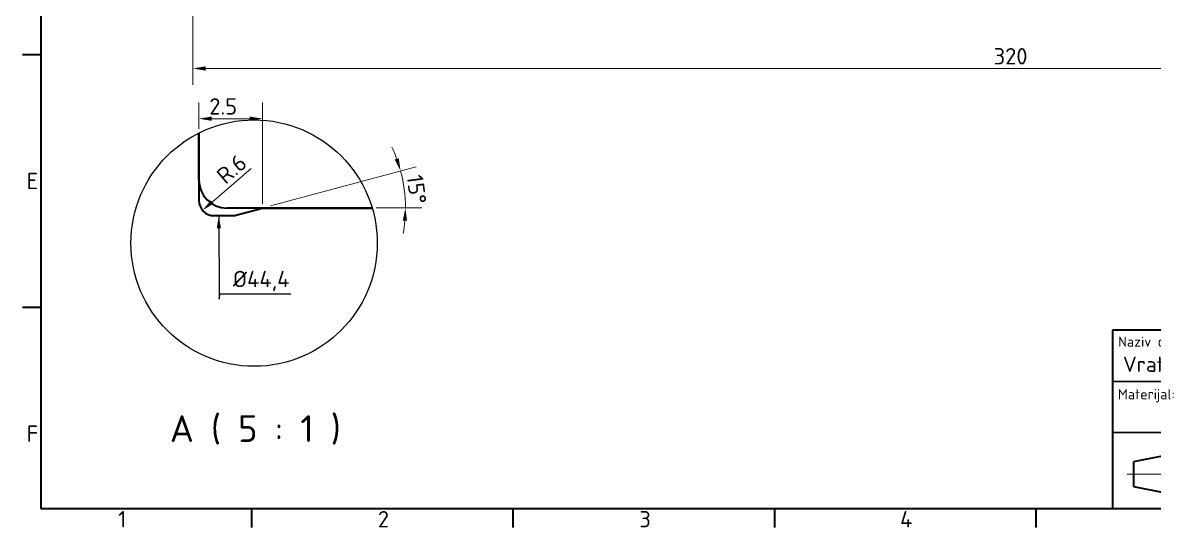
# Model space of a CAD drawing. Header units: millimetres. Extents: x 16 to 414, y 6 to 291.
# Drawn here: x 16.4 to 238.2, y 6.4 to 105.3 of the extents above; entities that cross this region are included whole.
import ezdxf
from ezdxf.enums import TextEntityAlignment as Align

# ---------------------------------------------------------------- set-up
doc = ezdxf.new("R2010")
doc.units = ezdxf.units.MM
for name, color, linetype, lineweight in [('Border (ISO)', 7, 'Continuous', 40), ('Detail Boundary (ISO)', 7, 'Continuous', 25), ('Dimension (ISO)', 7, 'Continuous', 20), ('Symbol (ISO)', 7, 'Continuous', 25), ('Title (ISO)', 7, 'Continuous', 40), ('Visible (ISO)', 7, 'Continuous', 40), ('Visible Narrow (ISO)', 7, 'Continuous', 35)]:
    doc.layers.add(name, color=color, linetype=linetype, lineweight=lineweight)
doc.styles.add('Kote', font='isocpeur.ttf')
doc.styles.add('Label Text (DIN)', font='isocpeur.ttf')
doc.styles.add('Note Text (DIN)', font='isocpeur.ttf')
doc.styles.add('Text Style110', font='')
doc.styles.add('Text Style116', font='isocpeur.ttf')
doc.styles.add('Text Style125', font='')
doc.styles.add('Text Style43', font='isocpeur.ttf')
doc.styles.add('Text Style44', font='isocpeur.ttf')
doc.styles.add('Text Style46', font='isocpeur.ttf')
doc.styles.add('Text Style99', font='isocpeur.ttf')
doc.styles.get('Text Style110').set_extended_font_data('ISOCPEUR', bold=True)
doc.styles.get('Text Style125').set_extended_font_data('ISOCPEUR', bold=True)
doc.dimstyles.new('Default (DIN)', dxfattribs={"dimtxt": 3.2, "dimasz": 2.5, "dimexe": 3.175, "dimexo": 0.8, "dimgap": 0.8, "dimtad": 1, "dimrnd": 1e-08, "dimzin": 12, "dimdsep": 46, "dimtxsty": 'Kote', "dimcen": 0.09, "dimdle": 10, "dimclrd": 256, "dimclre": 256, "dimclrt": 256, "dimadec": 0, "dimazin": 0, "dimtfac": 0.78125, "dimtmove": 0, "dimatfit": 3, "dimfxl": 1, "dimtolj": 1, "dimtzin": 0, "dimlwd": -1, "dimlwe": -1, "dimarcsym": 0})
doc.dimstyles.new('Default - Method 2a (DIN)$7', dxfattribs={"dimtxt": 3.2, "dimasz": 2.5, "dimexe": 3.175, "dimexo": 0.8, "dimgap": 0.8, "dimtad": 1, "dimtih": 1, "dimtoh": 1, "dimrnd": 1e-08, "dimdsep": 46, "dimtxsty": 'Note Text (DIN)', "dimcen": 0.09, "dimdle": 10, "dimclrd": 256, "dimclre": 256, "dimclrt": 256, "dimazin": 2, "dimtfac": 1.09375, "dimtmove": 0, "dimatfit": 3, "dimfxl": 1, "dimtolj": 1, "dimlwd": -1, "dimlwe": -1, "dimarcsym": 0})

# ---------------------------------------------------------------- blocks, each defined once
blk = doc.blocks.new('Borders Default Border')
at = {"layer": 'Border (ISO)'}
for p, q in [((20, 99), (16.4, 99)), ((20, 49.5), (16.4, 49.5)), ((61.25, 10), (61.25, 6.4)), ((112.5, 10), (112.5, 6.4)), ((163.75, 10), (163.75, 6.4)), ((215, 10), (215, 6.4))]:
    blk.add_line(p, q, dxfattribs=at)
at = {"layer": 'Border (ISO)', "flags": 128}
blk.add_lwpolyline([(20, 10), (20, 287), (410, 287), (410, 10), (20, 10)], dxfattribs=at)
at = {"layer": 'Border (ISO)', "char_height": 3.2, "attachment_point": 7, "style": 'Kote'}
for s, insert in [('E', (17.16, 72.65)), ('F', (17.16, 23.15)), ('1', (35.1, 6.4)), ('2', (86.03, 6.4)), ('3', (137.28, 6.4)), ('4', (188.37, 6.4))]:
    blk.add_mtext(s, dxfattribs=dict(at, insert=insert))
blk = doc.blocks.new('Title Blocks Politehnika Pula-180')
at = {"layer": 'Dimension (ISO)'}
for p, q in [((483.84, 259.19), (483.84, 239.19)), ((507.84, 259.19), (507.84, 239.19)), ((530.34, 259.19), (530.34, 239.19)), ((472.84, 254.19), (552.84, 254.19)), ((390.14, 241.22), (390.14, 250.68)), ((472.84, 249.19), (552.84, 249.19)), ((375.74, 246), (384.14, 246)), ((385.34, 246), (394.94, 246)), ((472.84, 244.19), (552.84, 244.19))]:
    blk.add_line(p, q, dxfattribs=at)
at = {"layer": 'Visible (ISO)'}
for p, q in [((472.84, 274.19), (372.84, 274.19)), ((372.84, 274.19), (372.84, 239.19)), ((472.84, 274.19), (472.84, 239.19)), ((472.84, 274.19), (552.84, 274.19)), ((552.84, 239.19), (552.84, 274.19)), ((472.84, 269.19), (552.84, 269.19)), ((507.84, 269.19), (507.84, 264.19)), ((472.84, 264.19), (552.84, 264.19)), ((507.84, 264.19), (507.84, 259.19)), ((530.34, 264.19), (530.34, 259.19)), ((472.84, 259.19), (552.84, 259.19)), ((412.84, 246.69), (412.84, 254.19)), ((382.94, 249.6), (376.94, 248.4)), ((382.94, 242.4), (382.94, 249.6)), ((376.94, 248.4), (376.94, 243.6)), ((376.94, 243.6), (382.94, 242.4)), ((472.84, 239.19), (552.84, 239.19))]:
    blk.add_line(p, q, dxfattribs=at)
for radius in [3.6, 2.4]:
    blk.add_circle((390.14, 246), radius, dxfattribs=at)
at = {"layer": 'Visible Narrow (ISO)'}
for p, q in [((424.84, 274.19), (424.84, 264.19)), ((459.84, 274.19), (459.84, 254.19)), ((472.84, 264.19), (372.84, 264.19)), ((472.84, 254.19), (372.84, 254.19)), ((397.84, 254.19), (397.84, 239.19)), ((427.84, 254.19), (427.84, 239.19)), ((397.84, 246.69), (427.84, 246.69)), ((472.84, 239.19), (372.84, 239.19))]:
    blk.add_line(p, q, dxfattribs=at)
at = {"layer": 'Dimension (ISO)'}
for s, height, style, p in [('Naziv dijela/sklopa:', 2, 'Text Style46', (373.95, 270.97)), ('Nacrt broj:', 2, 'Text Style46', (425.61, 271.32)), ('Revizija:', 2, 'Text Style46', (461.81, 271.4)), ('Predmet:', 1.5, 'Text Style44', (473.99, 270.91)), ('Akad. god.:', 1.5, 'Text Style44', (474.05, 265.79)), ('Semestar:', 1.5, 'Text Style44', (508.58, 265.73)), ('Materijal:', 2, 'Text Style46', (373.9, 260.67)), ('Masa:', 2, 'Text Style46', (463.08, 261.34)), ('Program br.:', 1.5, 'Text Style44', (474.21, 260.88)), ('List:', 1.5, 'Text Style44', (508.59, 260.86)), ('Listova:', 1.5, 'Text Style44', (531.25, 260.92)), ('Ime i prezime', 1.5, 'Text Style44', (489.61, 255.88)), ('Datum', 1.5, 'Text Style44', (516.43, 255.97)), ('Potpis', 1.5, 'Text Style44', (538.9, 255.99)), ('Mjerilo:', 1.5, 'Text Style44', (398.79, 251.84)), ('Format:', 1.5, 'Text Style44', (413.41, 251.68)), ('CAD', 1.6, 'Text Style99', (382.94, 250.8)), ('Crtao', 1.5, 'Text Style44', (474.12, 250.8)), ('Odobrio', 1.5, 'Text Style44', (474.13, 240.97))]:
    blk.add_text(s, height=height, dxfattribs=dict(at, style=style)).set_placement(p)
at = {"layer": 'Dimension (ISO)', "style": 'Text Style44'}
blk.add_text('DIN 7168-m-S / DIN 7168-g-U', height=1.5, dxfattribs=at).set_placement((398.94, 242.28), align=Align.TOP_LEFT)
at = {"layer": 'Dimension (ISO)'}
for tag, p, height, style in [('Predmet_001', (485.02, 271.05), 2.5, 'Text Style125'), ('Akad_god_001', (485, 265.33), 2.5, 'Text Style43'), ('Semestar_001', (518.42, 265.39), 2.5, 'Text Style43'), ('Materijal_001', (412.82, 256.68), 2.5, 'Text Style43'), ('Konstruirao_001', (484.65, 250.96), 1.5, 'Text Style44'), ('Datum_001', (515.04, 250.69), 1.5, 'Text Style44'), ('Mjerilo_001', (403.86, 248.07), 2.5, 'Text Style43')]:
    blk.add_attdef(tag, p, '', height=height, dxfattribs=dict(at, style=style))
at = {"layer": 'Dimension (ISO)', "style": 'Text Style43'}
blk.add_attdef('Program_br', text='', height=2.5, dxfattribs=at).set_placement((494.49, 261.51), align=Align.MIDDLE_LEFT)
at = {"layer": 'Dimension (ISO)'}
for tag, height, style, p in [('List', 2.5, 'Text Style43', (519.89, 262.89)), ('Listova', 2.5, 'Text Style43', (544.59, 262.93)), ('Masa', 2.5, 'Text Style43', (466.54, 259.26)), ('Datum', 1.5, 'Text Style44', (519.07, 247.27)), ('Datum', 1.5, 'Text Style44', (519.09, 242.28))]:
    blk.add_attdef(tag, text='', height=height, dxfattribs=dict(at, style=style)).set_placement(p, align=Align.TOP_CENTER)
at = {"layer": 'Dimension (ISO)', "style": 'Text Style44'}
for tag, p in [('Pregledao', (484.76, 247.42)), ('Odobrio', (484.84, 242.57))]:
    blk.add_attdef(tag, text='', height=1.5, dxfattribs=at).set_placement(p, align=Align.TOP_LEFT)
at = {"layer": 'Title (ISO)', "insert": (398.89, 245.54), "char_height": 1.6, "width": 20.0031, "attachment_point": 1, "style": 'Note Text (DIN)'}
blk.add_mtext('\\fISOCPEUR|b0|i0;\\H1.6000;Netolerirane kote', dxfattribs=at)
at = {"layer": 'Title (ISO)', "style": 'Text Style116'}
blk.add_attdef('Sheet_Size_001', (417.99, 248.07), '', height=2.49, dxfattribs=at)
at = {"layer": 'Visible (ISO)', "style": 'Text Style44'}
blk.add_text('Pregledao', height=1.5, dxfattribs=at).set_placement((474.24, 245.69))
at = {"layer": 'Visible (ISO)', "style": 'Text Style110'}
for tag, p in [('Naziv_001', (374.9, 266.04)), ('Rev_001', (464.33, 266.2))]:
    blk.add_attdef(tag, p, '', height=3, dxfattribs=at)
blk.add_attdef('Broj_nacrta', text='', height=3, dxfattribs=at).set_placement((442.33, 269.3), align=Align.TOP_CENTER)
at = {"layer": 'Visible Narrow (ISO)', "insert": (450.69, 248.36), "char_height": 4, "width": 53.847, "attachment_point": 2, "style": 'Note Text (DIN)'}
blk.add_mtext('\\fISOCPEUR|b0|i0;\\H4.0000;Politehnika Pula', dxfattribs=at)
blk = doc.blocks.new('*D22')
at = {"layer": 'Defpoints', "color": 0, "transparency": 16777216}
for p in [(369.76, 175.8), (49.76, 172.3), (49.76, 96.3)]:
    blk.add_point(p, dxfattribs=at)
at = {"layer": 'Dimension (ISO)', "transparency": 16777216}
for p, q in [((369.76, 175), (369.76, 93.13)), ((49.76, 171.5), (49.76, 93.13)), ((367.26, 96.3), (52.26, 96.3))]:
    blk.add_line(p, q, dxfattribs=at)
for points in [[(52.26, 96.72), (52.26, 95.88), (49.76, 96.3)], [(367.26, 96.72), (367.26, 95.88), (369.76, 96.3)]]:
    blk.add_solid(points, dxfattribs=at)
at = {"layer": 'Dimension (ISO)', "transparency": 16777216, "insert": (206.72, 100.3), "char_height": 3.2, "attachment_point": 1, "style": 'Kote'}
blk.add_mtext('\\A1;320', dxfattribs=at)
blk = doc.blocks.new('2dTransSymbol1')
at = {"layer": 'Detail Boundary (ISO)'}
blk.add_circle((61.77, 62.09), 24.14, dxfattribs=at)
blk = doc.blocks.new('*D37')
at = {"layer": 'Defpoints', "color": 0, "transparency": 16777216}
for p in [(63.43, 86.47), (50.93, 83.67), (63.43, 68.97)]:
    blk.add_point(p, dxfattribs=at)
at = {"layer": 'Dimension (ISO)', "transparency": 16777216}
for p, q in [((50.93, 84.47), (50.93, 89.64)), ((63.43, 69.77), (63.43, 89.64)), ((53.43, 86.47), (60.93, 86.47))]:
    blk.add_line(p, q, dxfattribs=at)
for points in [[(53.43, 86.88), (53.43, 86.05), (50.93, 86.47)], [(60.93, 86.88), (60.93, 86.05), (63.43, 86.47)]]:
    blk.add_solid(points, dxfattribs=at)
at = {"layer": 'Dimension (ISO)', "transparency": 16777216, "insert": (52.98, 90.47), "char_height": 3.2, "attachment_point": 1, "style": 'Kote'}
blk.add_mtext('\\A1;2.5', dxfattribs=at)
blk = doc.blocks.new('*D38')
at = {"layer": 'Defpoints', "color": 0, "transparency": 16777216}
for p in [(91.33, 71.41), (63.43, 68.97), (64.21, 69.18), (84.91, 68.97)]:
    blk.add_point(p, dxfattribs=at)
at = {"layer": 'Dimension (ISO)', "transparency": 16777216}
for p, q in [((64.98, 69.38), (93.55, 77.04)), ((85.71, 68.97), (94.61, 68.97))]:
    blk.add_line(p, q, dxfattribs=at)
for start, end in [(20.1174, 25.2348), (0, 15), (349.7652, 354.8826)]:
    blk.add_arc((63.43, 68.97), 28, start, end, dxfattribs=at)
for points in [[(90.12, 78.72), (89.33, 78.47), (90.48, 76.22)], [(90.9, 66.49), (91.74, 66.45), (91.43, 68.97)]]:
    blk.add_solid(points, dxfattribs=at)
at = {"layer": 'Dimension (ISO)', "transparency": 16777216, "insert": (94.82, 75.68), "char_height": 3.2, "attachment_point": 1, "rotation": 277.5, "style": 'Kote'}
blk.add_mtext('\\A1;15°', dxfattribs=at)
blk = doc.blocks.new('*D39')
at = {"layer": 'Defpoints', "color": 0, "transparency": 16777216}
for p in [(53.93, 70.47), (51.66, 68.51)]:
    blk.add_point(p, dxfattribs=at)
at = {"layer": 'Dimension (ISO)', "transparency": 16777216}
blk.add_line((61.17, 76.72), (53.55, 70.14), dxfattribs=at)
blk.add_solid([(53.28, 70.46), (53.83, 69.83), (51.66, 68.51)], dxfattribs=at)
at = {"layer": 'Dimension (ISO)', "transparency": 16777216, "insert": (54.08, 75.88), "char_height": 3.2, "attachment_point": 1, "rotation": 40.8059, "style": 'Kote'}
blk.add_mtext('\\A1;R.6', dxfattribs=at)

msp = doc.modelspace()

# ---------------------------------------------------------------- linework, layer by layer
at = {"layer": 'Visible (ISO)'}
for p, q in [((50.9323, 83.6676), (50.9323, 70.4682)), ((50.9323, 74.4682), (50.9323, 83.6676)), ((84.9104, 68.9682), (56.4323, 68.9682)), ((58.2157, 67.5704), (63.4323, 68.9682)), ((63.4323, 68.9682), (84.9104, 68.9682)), ((53.9323, 67.4682), (57.4393, 67.4682))]:
    msp.add_line(p, q, dxfattribs=at)
for centre, radius, start, end in [((56.4323, 74.4682), 5.5, 180, 270), ((53.9323, 70.4682), 3, 180, 270), ((57.4393, 70.4682), 3, 270, 285)]:
    msp.add_arc(centre, radius, start, end, dxfattribs=at)

# ---------------------------------------------------------------- block references
for name in ['Borders Default Border', '2dTransSymbol1']:
    msp.add_blockref(name, (0, 0))
msp.add_blockref('Title Blocks Politehnika Pula-180', (-142.8408, -229.1863)).add_auto_attribs({'Sheet_Size_001': 'A3', 'Naziv_001': 'Vratilo prijenosnika snage', 'Materijal_001': 'Ck45', 'Mjerilo_001': '1:1', 'Konstruirao_001': 'Kristijan Cetina', 'Datum_001': '19.5.2018.', 'Rev_001': '00', 'Predmet_001': 'Elementi strojeva 2', 'Akad_god_001': '2017/2018', 'Semestar_001': 'IV'})

# ---------------------------------------------------------------- texts
at = {"layer": 'Symbol (ISO)', "insert": (57.6179, 52.7118), "char_height": 3.2, "width": 11.995547, "attachment_point": 7, "style": 'Note Text (DIN)'}
msp.add_mtext('{\\fISOCPEUR|b0|i0;Ø44,4}', dxfattribs=at)
at = {"layer": 'Symbol (ISO)', "insert": (45.2513, 22.6065), "char_height": 5.25, "attachment_point": 7, "style": 'Label Text (DIN)'}
msp.add_mtext('A ( 5 : 1 )', dxfattribs=at)

# ---------------------------------------------------------------- dimensions: what is measured, and where the dimension line sits
at = {"layer": 'Dimension (ISO)'}
dim = msp.add_linear_dim(base=(49.7635, 96.3005), p1=(369.7635, 175.8005), p2=(49.7635, 172.3005), dimstyle='Default (DIN)', override={"dimgap": 0.8, "dimdec": 2, "dimtol": 0, "dimlim": 0, "dimtp": 0, "dimtm": 0, "dimtdec": 2, "dimtofl": 0, "dimatfit": 1}, dxfattribs=at)
dim.commit()
dim.dimension.update_dxf_attribs({"geometry": '*D22', "text_midpoint": (209.7635, 96.3005), "dimtype": 160})
dim = msp.add_linear_dim(base=(63.4323, 86.4682), p1=(50.9323, 83.6676), p2=(63.4323, 68.9682), angle=180, dimstyle='Default (DIN)', override={"dimgap": 0.8, "dimdec": 2, "dimlfac": 0.2, "dimtol": 0, "dimlim": 0, "dimtp": 0, "dimtm": 0, "dimtdec": 2, "dimtofl": 0, "dimatfit": 1}, dxfattribs=at)
dim.commit()
dim.dimension.update_dxf_attribs({"geometry": '*D37', "text_midpoint": (55.3763, 86.4682), "dimtype": 160})
dim = msp.add_radius_dim(center=(53.9323, 70.4682), mpoint=(51.6615, 68.5077), dimstyle='Default (DIN)', override={"dimgap": 0.8, "dimdec": 2, "dimlfac": 0.2, "dimcen": 0, "dimtol": 0, "dimlim": 0, "dimtp": 0, "dimtm": 0, "dimtdec": 2, "dimtofl": 0}, dxfattribs=at)
dim.commit()
dim.dimension.update_dxf_attribs({"geometry": '*D39', "text_midpoint": (58.6277, 74.522), "dimtype": 164})
dim = msp.add_angular_dim_3p(base=(91.3258, 71.4086), center=(63.4323, 68.9682), p1=(84.9104, 68.9682), p2=(64.205, 69.1753), dimstyle='Default (DIN)', override={"dimgap": 0.8, "dimadec": 0, "dimtol": 0, "dimlim": 0, "dimtp": 0, "dimtm": 0, "dimtdec": 2}, dxfattribs=at)
dim.commit()
dim.dimension.update_dxf_attribs({"geometry": '*D38', "text_midpoint": (91.1928, 72.6229), "dimtype": 165})

# ---------------------------------------------------------------- leaders
at = {"layer": 'Symbol (ISO)', "annotation_type": 0, "has_hookline": 1, "hookline_direction": 0, "text_width": 11.36}
msp.add_leader([(54.8446, 67.4682), (54.9134, 51.1118), (55.1179, 52.1785), (57.6179, 52.1785)], dimstyle='Default - Method 2a (DIN)$7', override={"dimgap": 0, "dimtad": 1}, dxfattribs=at)

doc.saveas('drawing.dxf')
